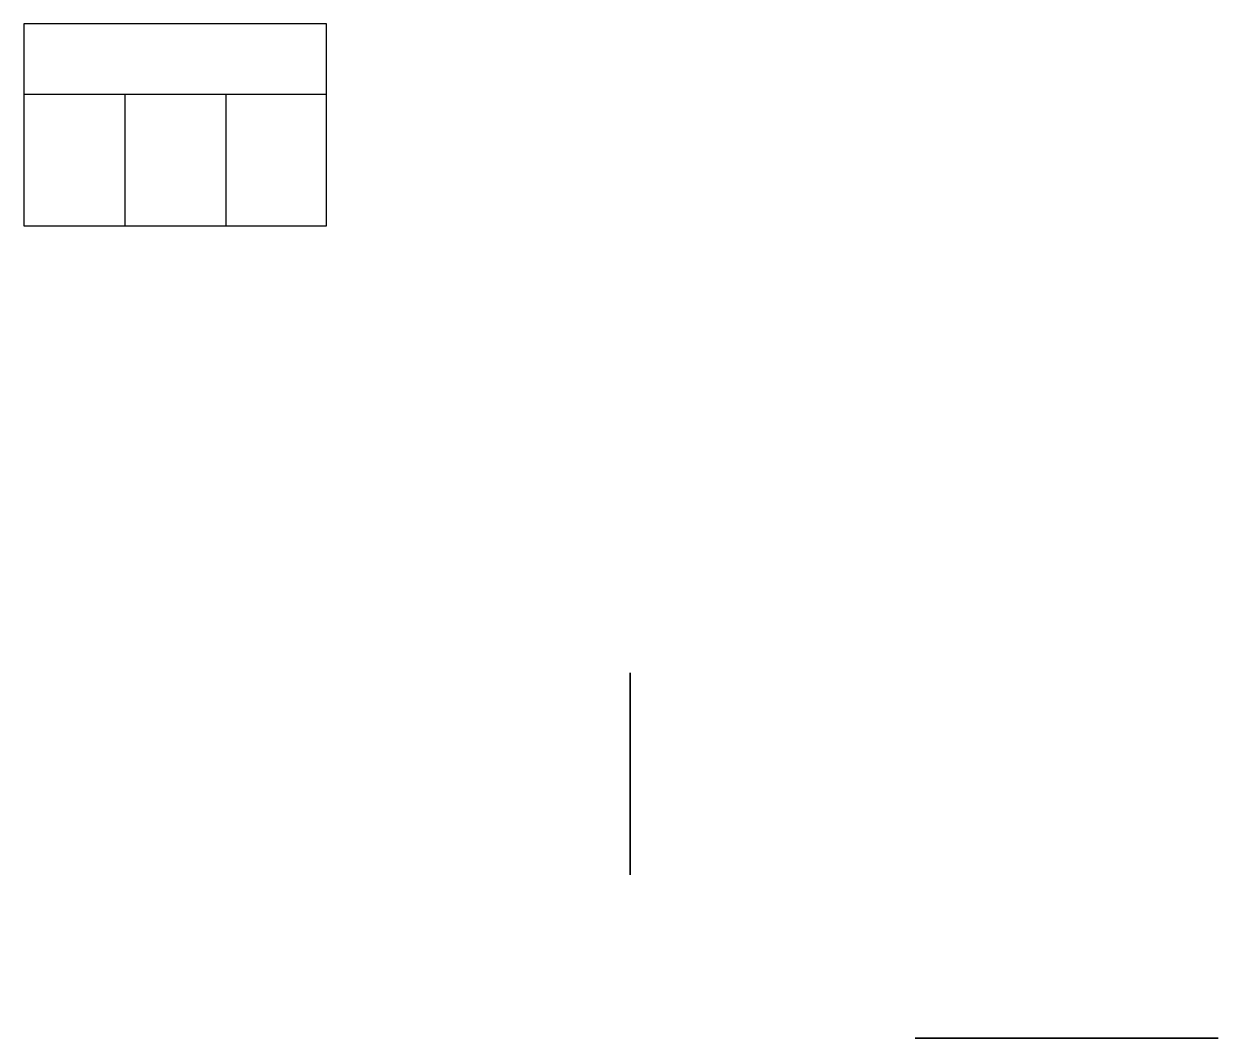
# Model space of a CAD drawing. Header units: millimetres. Extents: x 2132 to 2368, y 1570 to 1771.
import ezdxf

# ---------------------------------------------------------------- set-up
doc = ezdxf.new("R2010")
doc.units = ezdxf.units.MM

msp = doc.modelspace()

# ---------------------------------------------------------------- linework, layer by layer
for p, q in [((2191.52, 1770.7, -20), (2131.52, 1770.7, -20)), ((2131.52, 1770.7, -20), (2131.52, 1730.7, -20)), ((2191.52, 1730.7, -20), (2191.52, 1770.7, -20)), ((2191.52, 1756.7, -20), (2131.52, 1756.7, -20)), ((2151.52, 1756.7, -20), (2151.52, 1730.7, -20)), ((2171.52, 1756.7, -20), (2171.52, 1730.7, -20)), ((2131.52, 1730.7, -20), (2191.52, 1730.7, -20))]:
    msp.add_line(p, q)
at = {"extrusion": (1, 0, 0)}
for p, q in [((2251.65, 1622.08, -135.86), (2251.65, 1642.08, -135.86)), ((2251.65, 1642.08, -135.86), (2251.65, 1642.08, -121.86)), ((2251.65, 1642.08, -121.86), (2251.65, 1602.08, -121.86)), ((2251.65, 1602.08, -161.86), (2251.65, 1622.08, -161.86)), ((2251.65, 1622.08, -161.86), (2251.65, 1622.08, -135.86)), ((2251.65, 1602.08, -121.86), (2251.65, 1602.08, -161.86))]:
    msp.add_line(p, q, dxfattribs=at)
at = {"extrusion": (0, -1, 3.06162e-16)}
for p, q in [((2308.17, 1569.68, -20), (2368.17, 1569.68, -20)), ((2308.17, 1569.68, -20), (2308.17, 1569.68, 20)), ((2308.17, 1569.68, 20), (2368.17, 1569.68, 20)), ((2368.17, 1569.68), (2308.17, 1569.68)), ((2328.17, 1569.68), (2328.17, 1569.68, -20)), ((2348.17, 1569.68), (2348.17, 1569.68, -20)), ((2368.17, 1569.68, 20), (2368.17, 1569.68, -20))]:
    msp.add_line(p, q, dxfattribs=at)

doc.saveas('drawing.dxf')
